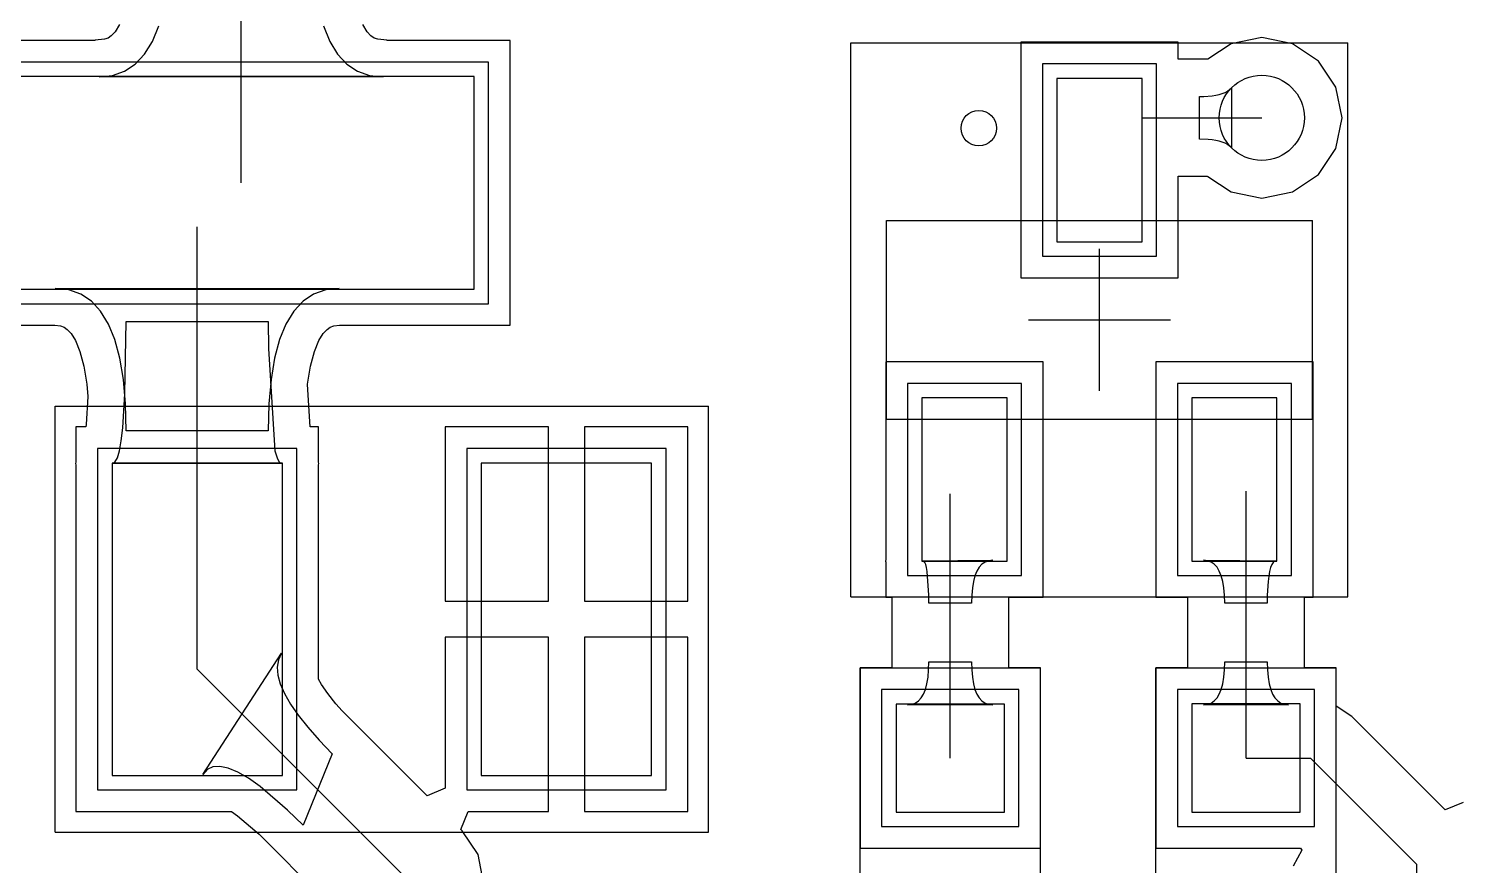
# Model space of a CAD drawing. Header units: millimetres. Extents: x 38 to 147, y 67 to 99.
# Drawn here: x 65.64 to 75.73, y 82.11 to 88 of the extents above; entities that cross this region are included whole.
import ezdxf

# ---------------------------------------------------------------- set-up
doc = ezdxf.new("R2010")
doc.units = ezdxf.units.MM
for name, color, linetype in [('Mechanical13', 56, 'Continuous'), ('Mechanical15', 56, 'Continuous'), ('MultiLayer', 9, 'Continuous'), ('TopLayer', 1, 'Continuous'), ('TopOverlay', 2, 'Continuous'), ('TopPaste', 8, 'Continuous'), ('TopSolder', 216, 'Continuous')]:
    doc.layers.add(name, color=color, linetype=linetype)

# ---------------------------------------------------------------- blocks, each defined once
blk = doc.blocks.new('C3528_5')
at = {"layer": 'TopLayer'}
for p, q in [((-1.9, 1.1), (-1.9, -1.1)), ((-0.7, 1.1), (-1.9, 1.1)), ((-0.7, -1.1), (-0.7, 1.1)), ((0.7, 1.1), (0.7, -1.1)), ((1.9, 1.1), (0.7, 1.1)), ((1.9, -1.1), (1.9, 1.1)), ((-1.9, -1.1), (-0.7, -1.1)), ((0.7, -1.1), (1.9, -1.1))]:
    blk.add_line(p, q, dxfattribs=at)
at = {"layer": 'TopOverlay'}
for p, q in [((-2.3, 0), (-2.3, 1.5)), ((-2.3, 1.5), (2.3, 1.5)), ((2.3, -1.5), (2.3, 1.5)), ((-2.743, -1.372), (-2.743, 1.295)), ((-2.3, -1.5), (-2.3, 0)), ((-2.3, -1.5), (2.3, -1.5))]:
    blk.add_line(p, q, dxfattribs=at)
at = {"layer": 'TopPaste'}
for p, q in [((-1.9, 1.1), (-1.9, -1.1)), ((-0.7, 1.1), (-1.9, 1.1)), ((-0.7, -1.1), (-0.7, 1.1)), ((0.7, 1.1), (0.7, -1.1)), ((1.9, 1.1), (0.7, 1.1)), ((1.9, -1.1), (1.9, 1.1)), ((-1.9, -1.1), (-0.7, -1.1)), ((0.7, -1.1), (1.9, -1.1))]:
    blk.add_line(p, q, dxfattribs=at)
at = {"layer": 'TopSolder'}
for p, q in [((-2.002, 1.202), (-2.002, -1.202)), ((-0.598, 1.202), (-2.002, 1.202)), ((-0.598, -1.202), (-0.598, 1.202)), ((0.598, 1.202), (0.598, -1.202)), ((2.002, 1.202), (0.598, 1.202)), ((2.002, -1.202), (2.002, 1.202)), ((-2.002, -1.202), (-0.598, -1.202)), ((0.598, -1.202), (2.002, -1.202))]:
    blk.add_line(p, q, dxfattribs=at)
blk = doc.blocks.new('R0603_42')
at = {"layer": 'TopLayer'}
for p, q in [((-1.079, 0.381), (-1.079, -0.381)), ((-0.317, 0.381), (-1.079, 0.381)), ((-0.317, -0.381), (-0.317, 0.381)), ((0.317, 0.381), (0.317, -0.381)), ((1.079, 0.381), (0.317, 0.381)), ((1.079, -0.381), (1.079, 0.381)), ((-1.079, -0.381), (-0.317, -0.381)), ((0.317, -0.381), (1.079, -0.381))]:
    blk.add_line(p, q, dxfattribs=at)
at = {"layer": 'TopOverlay'}
for p, q in [((-1.333, -0.635), (-1.333, 0.635)), ((1.333, 0.635), (-1.333, 0.635)), ((1.333, -0.635), (1.333, 0.635)), ((1.333, -0.635), (-1.333, -0.635))]:
    blk.add_line(p, q, dxfattribs=at)
at = {"layer": 'TopPaste'}
for p, q in [((-1.079, 0.381), (-1.079, -0.381)), ((-0.317, 0.381), (-1.079, 0.381)), ((-0.317, -0.381), (-0.317, 0.381)), ((0.317, 0.381), (0.317, -0.381)), ((1.079, 0.381), (0.317, 0.381)), ((1.079, -0.381), (1.079, 0.381)), ((-1.079, -0.381), (-0.317, -0.381)), ((0.317, -0.381), (1.079, -0.381))]:
    blk.add_line(p, q, dxfattribs=at)
at = {"layer": 'TopSolder'}
for p, q in [((-1.181, 0.483), (-1.181, -0.483)), ((-0.216, 0.483), (-1.181, 0.483)), ((-0.216, -0.483), (-0.216, 0.483)), ((0.216, 0.483), (0.216, -0.483)), ((1.181, 0.483), (0.216, 0.483)), ((1.181, -0.483), (1.181, 0.483)), ((-1.181, -0.483), (-0.216, -0.483)), ((0.216, -0.483), (1.181, -0.483))]:
    blk.add_line(p, q, dxfattribs=at)
blk = doc.blocks.new('R0603_46')
at = {"layer": 'TopLayer'}
for p, q in [((-1.0795, 0.381), (-1.0795, -0.381)), ((-0.3175, 0.381), (-1.0795, 0.381)), ((-0.3175, -0.381), (-0.3175, 0.381)), ((0.3175, 0.381), (0.3175, -0.381)), ((1.0795, 0.381), (0.3175, 0.381)), ((1.0795, -0.381), (1.0795, 0.381)), ((-1.0795, -0.381), (-0.3175, -0.381)), ((0.3175, -0.381), (1.0795, -0.381))]:
    blk.add_line(p, q, dxfattribs=at)
at = {"layer": 'TopOverlay'}
for p, q in [((-1.3335, 0.635), (-1.3335, -0.635)), ((-1.3335, 0.635), (1.3335, 0.635)), ((1.3335, 0.635), (1.3335, -0.635)), ((-1.3335, -0.635), (1.3335, -0.635))]:
    blk.add_line(p, q, dxfattribs=at)
at = {"layer": 'TopPaste'}
for p, q in [((-1.0795, 0.381), (-1.0795, -0.381)), ((-0.3175, 0.381), (-1.0795, 0.381)), ((-0.3175, -0.381), (-0.3175, 0.381)), ((0.3175, 0.381), (0.3175, -0.381)), ((1.0795, 0.381), (0.3175, 0.381)), ((1.0795, -0.381), (1.0795, 0.381)), ((-1.0795, -0.381), (-0.3175, -0.381)), ((0.3175, -0.381), (1.0795, -0.381))]:
    blk.add_line(p, q, dxfattribs=at)
at = {"layer": 'TopSolder'}
for p, q in [((-1.1811, 0.4826), (-1.1811, -0.4826)), ((-0.2159, 0.4826), (-1.1811, 0.4826)), ((-0.2159, -0.4826), (-0.2159, 0.4826)), ((0.2159, 0.4826), (0.2159, -0.4826)), ((1.1811, 0.4826), (0.2159, 0.4826)), ((1.1811, -0.4826), (1.1811, 0.4826)), ((-1.1811, -0.4826), (-0.2159, -0.4826)), ((0.2159, -0.4826), (1.1811, -0.4826))]:
    blk.add_line(p, q, dxfattribs=at)
blk = doc.blocks.new('_8050_55')
at = {"layer": 'Mechanical13'}
for p, q in [((-0.624, 1.424), (-0.624, -1.576)), ((-0.624, 1.424), (0.776, 1.424)), ((0.776, 1.424), (0.776, -1.576)), ((-0.624, -1.576), (0.776, -1.576))]:
    blk.add_line(p, q, dxfattribs=at)
at = {"layer": 'Mechanical15'}
for p, q in [((-1.874, 1.674), (-1.874, -1.826)), ((-1.874, 1.674), (2.026, 1.674)), ((2.026, 1.674), (2.026, -1.826)), ((0.076, 0.424), (0.076, -0.576)), ((-0.424, -0.076), (0.576, -0.076)), ((-1.874, -1.826), (2.026, -1.826))]:
    blk.add_line(p, q, dxfattribs=at)
at = {"layer": 'TopLayer'}
for p, q in [((-0.474, 1.174), (-1.624, 1.174)), ((-1.624, 1.174), (-1.624, 0.574)), ((-0.474, 0.574), (-0.474, 1.174)), ((-1.624, 0.574), (-0.474, 0.574)), ((1.776, 0.224), (0.626, 0.224)), ((0.626, 0.224), (0.626, -0.376)), ((1.776, -0.376), (1.776, 0.224)), ((0.626, -0.376), (1.776, -0.376)), ((-0.474, -0.726), (-1.624, -0.726)), ((-1.624, -0.726), (-1.624, -1.326)), ((-0.474, -1.326), (-0.474, -0.726)), ((-1.624, -1.326), (-0.474, -1.326))]:
    blk.add_line(p, q, dxfattribs=at)
at = {"layer": 'TopOverlay'}
for p, q in [((-0.124, 1.424), (0.776, 1.424)), ((0.776, 1.424), (0.776, 0.624)), ((0.776, -0.776), (0.776, -1.576)), ((-0.124, -1.576), (0.776, -1.576))]:
    blk.add_line(p, q, dxfattribs=at)
blk.add_circle((1.426, 0.774), 0.125, dxfattribs=at)
at = {"layer": 'TopPaste'}
for p, q in [((-0.474, 1.174), (-1.624, 1.174)), ((-1.624, 1.174), (-1.624, 0.574)), ((-0.474, 0.574), (-0.474, 1.174)), ((-1.624, 0.574), (-0.474, 0.574)), ((1.776, 0.224), (0.626, 0.224)), ((0.626, 0.224), (0.626, -0.376)), ((1.776, -0.376), (1.776, 0.224)), ((0.626, -0.376), (1.776, -0.376)), ((-0.474, -0.726), (-1.624, -0.726)), ((-1.624, -0.726), (-1.624, -1.326)), ((-0.474, -1.326), (-0.474, -0.726)), ((-1.624, -1.326), (-0.474, -1.326))]:
    blk.add_line(p, q, dxfattribs=at)
at = {"layer": 'TopSolder'}
for p, q in [((-0.372, 1.275), (-1.725, 1.275)), ((-1.725, 1.275), (-1.725, 0.472)), ((-0.372, 0.472), (-0.372, 1.275)), ((-1.725, 0.472), (-0.372, 0.472)), ((1.878, 0.325), (0.525, 0.325)), ((0.525, 0.325), (0.525, -0.478)), ((1.878, -0.478), (1.878, 0.325)), ((0.525, -0.478), (1.878, -0.478)), ((-0.372, -0.625), (-1.725, -0.625)), ((-1.725, -0.625), (-1.725, -1.428)), ((-0.372, -1.428), (-0.372, -0.625)), ((-1.725, -1.428), (-0.372, -1.428))]:
    blk.add_line(p, q, dxfattribs=at)
blk = doc.blocks.new('AMS1117_57')
at = {"layer": 'TopLayer'}
for p, q in [((-1.615, 3.468), (-1.615, 1.969)), ((1.665, 3.468), (-1.615, 3.468)), ((1.665, 1.969), (1.665, 3.468)), ((-1.615, 1.969), (1.665, 1.969)), ((-2.756, -2.832), (-2.756, -4.331)), ((-1.765, -2.832), (-2.756, -2.832)), ((-1.765, -4.331), (-1.765, -2.832)), ((-0.47, -2.831), (-0.47, -4.331)), ((0.52, -2.831), (-0.47, -2.831)), ((0.52, -4.331), (0.52, -2.831)), ((1.816, -2.832), (1.816, -4.331)), ((2.807, -2.832), (1.816, -2.832)), ((2.807, -4.331), (2.807, -2.832)), ((-2.756, -4.331), (-1.765, -4.331)), ((-0.47, -4.331), (0.52, -4.331)), ((1.816, -4.331), (2.807, -4.331))]:
    blk.add_line(p, q, dxfattribs=at)
at = {"layer": 'TopOverlay'}
for p, q in [((-3.277, 1.499), (-3.277, -2.565)), ((-2.261, 1.499), (-3.277, 1.499)), ((3.327, 1.499), (2.311, 1.499)), ((3.327, 1.499), (3.327, -2.565))]:
    blk.add_line(p, q, dxfattribs=at)
at = {"layer": 'TopPaste'}
for p, q in [((-1.615, 3.468), (-1.615, 1.969)), ((1.665, 3.468), (-1.615, 3.468)), ((1.665, 1.969), (1.665, 3.468)), ((-1.615, 1.969), (1.665, 1.969)), ((-2.756, -2.832), (-2.756, -4.331)), ((-1.765, -2.832), (-2.756, -2.832)), ((-1.765, -4.331), (-1.765, -2.832)), ((-0.47, -2.831), (-0.47, -4.331)), ((0.52, -2.831), (-0.47, -2.831)), ((0.52, -4.331), (0.52, -2.831)), ((1.816, -2.832), (1.816, -4.331)), ((2.807, -2.832), (1.816, -2.832)), ((2.807, -4.331), (2.807, -2.832)), ((-2.756, -4.331), (-1.765, -4.331)), ((-0.47, -4.331), (0.52, -4.331)), ((1.816, -4.331), (2.807, -4.331))]:
    blk.add_line(p, q, dxfattribs=at)
at = {"layer": 'TopSolder'}
for p, q in [((-1.716, 3.57), (-1.716, 1.868)), ((1.767, 3.57), (-1.716, 3.57)), ((1.767, 1.868), (1.767, 3.57)), ((-1.716, 1.868), (1.767, 1.868)), ((-2.857, -2.731), (-2.857, -4.432)), ((-1.664, -2.731), (-2.857, -2.731)), ((-1.664, -4.432), (-1.664, -2.731)), ((-0.571, -2.73), (-0.571, -4.433)), ((0.622, -2.73), (-0.571, -2.73)), ((0.622, -4.433), (0.622, -2.73)), ((1.714, -2.731), (1.714, -4.432)), ((2.908, -2.731), (1.714, -2.731)), ((2.908, -4.432), (2.908, -2.731)), ((-2.857, -4.432), (-1.664, -4.432)), ((-0.571, -4.433), (0.622, -4.433)), ((1.714, -4.432), (2.908, -4.432))]:
    blk.add_line(p, q, dxfattribs=at)

msp = doc.modelspace()

# ---------------------------------------------------------------- linework, layer by layer
at = {"layer": 'MultiLayer'}
msp.add_circle((74.32, 87.376), 0.3, dxfattribs=at)
at = {"layer": 'TopLayer'}
for p, q in [((67.132, 86.918), (67.132, 93.218)), ((66.245, 87.981), (66.218, 87.953)), ((66.275, 88.032), (66.245, 87.981)), ((66.507, 87.914), (66.552, 88.024)), ((67.712, 88.024), (67.757, 87.914)), ((68.02, 87.981), (67.989, 88.032)), ((68.046, 87.953), (68.02, 87.981)), ((66.103, 87.921), (65.238, 87.921)), ((66.105, 87.922), (66.103, 87.921)), ((66.17, 87.929), (66.105, 87.922)), ((66.195, 87.938), (66.17, 87.929)), ((66.218, 87.953), (66.195, 87.938)), ((66.452, 87.824), (66.507, 87.914)), ((67.757, 87.914), (67.812, 87.824)), ((68.069, 87.938), (68.046, 87.953)), ((68.095, 87.929), (68.069, 87.938)), ((68.159, 87.922), (68.095, 87.929)), ((68.161, 87.921), (68.159, 87.922)), ((69.026, 87.921), (68.161, 87.921)), ((69.026, 85.915), (69.026, 87.921)), ((73.731, 87.908), (72.623, 87.908)), ((72.623, 87.908), (72.623, 86.25)), ((73.731, 87.788), (73.731, 87.908)), ((74.104, 87.898), (73.941, 87.789)), ((74.32, 87.941), (74.104, 87.898)), ((74.537, 87.898), (74.32, 87.941)), ((74.72, 87.775), (74.537, 87.898)), ((66.387, 87.754), (66.452, 87.824)), ((67.812, 87.824), (67.877, 87.754)), ((73.93, 87.788), (73.731, 87.788)), ((73.939, 87.789), (73.93, 87.788)), ((73.941, 87.789), (73.939, 87.789)), ((66.227, 87.674), (66.312, 87.704)), ((66.312, 87.704), (66.387, 87.754)), ((67.877, 87.754), (67.952, 87.704)), ((67.952, 87.704), (68.037, 87.674)), ((74.842, 87.592), (74.72, 87.775)), ((66.132, 87.664), (66.227, 87.674)), ((68.132, 87.664), (66.132, 87.664)), ((68.037, 87.674), (68.132, 87.664)), ((74.093, 87.575), (74.106, 87.586)), ((74.106, 87.586), (74.106, 87.166)), ((74.885, 87.376), (74.842, 87.592)), ((73.881, 87.526), (73.913, 87.527)), ((73.881, 87.226), (73.881, 87.526)), ((73.913, 87.527), (73.971, 87.531)), ((73.971, 87.531), (73.997, 87.536)), ((73.997, 87.536), (74.02, 87.541)), ((74.02, 87.541), (74.042, 87.548)), ((74.042, 87.548), (74.061, 87.555)), ((74.061, 87.555), (74.078, 87.564)), ((74.078, 87.564), (74.093, 87.575)), ((73.475, 87.376), (74.32, 87.376)), ((74.842, 87.16), (74.885, 87.376)), ((73.943, 87.224), (73.881, 87.226)), ((73.971, 87.221), (73.943, 87.224)), ((73.997, 87.216), (73.971, 87.221)), ((74.02, 87.211), (73.997, 87.216)), ((74.042, 87.204), (74.02, 87.211)), ((74.061, 87.197), (74.042, 87.204)), ((74.078, 87.188), (74.061, 87.197)), ((74.093, 87.177), (74.078, 87.188)), ((74.106, 87.166), (74.093, 87.177)), ((74.72, 86.977), (74.842, 87.16)), ((74.537, 86.854), (74.72, 86.977)), ((73.731, 86.25), (73.731, 86.964)), ((73.731, 86.964), (73.934, 86.964)), ((73.934, 86.964), (73.936, 86.964)), ((73.936, 86.964), (73.941, 86.963)), ((73.941, 86.963), (74.104, 86.854)), ((74.104, 86.854), (74.32, 86.811)), ((74.32, 86.811), (74.537, 86.854)), ((66.823, 83.845), (66.823, 86.609)), ((65.918, 86.165), (65.823, 86.175)), ((65.823, 86.175), (67.823, 86.175)), ((66.003, 86.135), (65.918, 86.165)), ((67.728, 86.165), (67.643, 86.135)), ((67.823, 86.175), (67.728, 86.165)), ((72.623, 86.25), (73.731, 86.25)), ((66.078, 86.085), (66.003, 86.135)), ((66.143, 86.014), (66.078, 86.085)), ((67.568, 86.085), (67.503, 86.014)), ((67.643, 86.135), (67.568, 86.085)), ((66.198, 85.924), (66.143, 86.014)), ((67.503, 86.014), (67.448, 85.924)), ((65.238, 85.915), (65.82, 85.915)), ((65.82, 85.915), (65.86, 85.91)), ((65.86, 85.91), (65.886, 85.901)), ((65.886, 85.901), (65.908, 85.886)), ((65.908, 85.886), (65.935, 85.857)), ((66.243, 85.814), (66.198, 85.924)), ((66.314, 85.432), (66.323, 85.942)), ((66.323, 85.942), (67.323, 85.942)), ((67.323, 85.942), (67.324, 85.752)), ((67.448, 85.924), (67.403, 85.814)), ((67.71, 85.857), (67.737, 85.886)), ((67.737, 85.886), (67.76, 85.901)), ((67.76, 85.901), (67.785, 85.91)), ((67.785, 85.91), (67.826, 85.915)), ((67.826, 85.915), (69.026, 85.915)), ((65.935, 85.857), (65.966, 85.807)), ((65.966, 85.807), (65.997, 85.731)), ((66.278, 85.683), (66.243, 85.814)), ((67.403, 85.814), (67.368, 85.683)), ((67.649, 85.731), (67.68, 85.807)), ((67.68, 85.807), (67.71, 85.857)), ((65.997, 85.731), (66.024, 85.628)), ((66.303, 85.533), (66.278, 85.683)), ((67.324, 85.752), (67.37, 85.032)), ((67.368, 85.683), (67.343, 85.533)), ((67.621, 85.628), (67.649, 85.731)), ((66.024, 85.628), (66.046, 85.5)), ((67.6, 85.5), (67.621, 85.628)), ((72.781, 85.658), (71.673, 85.658)), ((71.673, 85.658), (71.673, 84.265)), ((72.781, 84), (72.781, 85.658)), ((74.681, 85.658), (73.573, 85.658)), ((73.573, 85.658), (73.573, 84)), ((74.681, 84.265), (74.681, 85.658)), ((66.046, 85.5), (66.053, 85.413)), ((66.318, 85.362), (66.303, 85.533)), ((67.343, 85.533), (67.328, 85.362)), ((67.6, 85.498), (67.6, 85.5)), ((67.619, 85.199), (67.6, 85.498)), ((66.053, 85.413), (66.041, 85.216)), ((66.299, 85.192), (66.314, 85.432)), ((66.323, 85.172), (66.318, 85.362)), ((67.328, 85.362), (67.323, 85.172)), ((66.039, 85.199), (65.969, 85.199)), ((65.969, 85.199), (65.969, 84.952)), ((66.041, 85.216), (66.039, 85.199)), ((66.288, 85.102), (66.299, 85.192)), ((67.323, 85.172), (66.323, 85.172)), ((67.677, 85.199), (67.619, 85.199)), ((67.677, 84.952), (67.677, 85.199)), ((69.296, 85.199), (68.569, 85.199)), ((68.569, 85.199), (68.569, 83.972)), ((69.296, 83.972), (69.296, 85.199)), ((70.277, 85.199), (69.55, 85.199)), ((69.55, 85.199), (69.55, 83.972)), ((70.277, 83.972), (70.277, 85.199)), ((66.275, 85.032), (66.288, 85.102)), ((66.244, 84.952), (66.261, 84.982)), ((66.261, 84.982), (66.275, 85.032)), ((67.37, 85.032), (67.385, 84.982)), ((67.385, 84.982), (67.401, 84.952)), ((65.969, 84.952), (65.967, 84.942)), ((65.967, 84.942), (65.969, 84.933)), ((65.969, 84.921), (65.968, 84.915)), ((65.968, 84.915), (65.969, 84.914)), ((65.969, 84.933), (65.969, 84.921)), ((65.969, 84.914), (65.969, 82.491)), ((66.226, 84.942), (66.244, 84.952)), ((67.42, 84.942), (66.226, 84.942)), ((67.401, 84.952), (67.42, 84.942)), ((67.679, 84.942), (67.677, 84.952)), ((67.677, 84.933), (67.679, 84.942)), ((67.677, 84.921), (67.677, 84.933)), ((67.677, 84.915), (67.677, 84.921)), ((67.677, 84.914), (67.677, 84.915)), ((67.677, 83.424), (67.677, 84.914)), ((72.126, 82.867), (72.126, 84.727)), ((74.209, 82.867), (74.209, 84.747)), ((71.673, 84.265), (71.671, 84.255)), ((71.671, 84.255), (71.673, 84.248)), ((71.673, 84.248), (71.672, 84.242)), ((71.93, 84.257), (72.426, 84.26)), ((71.939, 84.254), (71.93, 84.257)), ((71.947, 84.245), (71.939, 84.254)), ((72.372, 84.247), (72.349, 84.232)), ((72.397, 84.256), (72.372, 84.247)), ((72.426, 84.26), (72.397, 84.256)), ((73.937, 84.257), (73.909, 84.26)), ((73.909, 84.26), (74.424, 84.257)), ((73.963, 84.247), (73.937, 84.257)), ((73.985, 84.232), (73.963, 84.247)), ((74.412, 84.254), (74.401, 84.245)), ((74.424, 84.257), (74.412, 84.254)), ((74.683, 84.255), (74.681, 84.265)), ((74.681, 84.246), (74.683, 84.255)), ((71.672, 84.242), (71.673, 84.236)), ((71.673, 84.236), (71.673, 84)), ((71.954, 84.23), (71.947, 84.245)), ((71.959, 84.209), (71.954, 84.23)), ((71.964, 84.182), (71.959, 84.209)), ((71.975, 84.014), (71.964, 84.182)), ((72.3, 84.15), (72.289, 84.111)), ((72.313, 84.183), (72.3, 84.15)), ((72.33, 84.211), (72.313, 84.183)), ((72.349, 84.232), (72.33, 84.211)), ((74.005, 84.211), (73.985, 84.232)), ((74.021, 84.183), (74.005, 84.211)), ((74.035, 84.15), (74.021, 84.183)), ((74.045, 84.111), (74.035, 84.15)), ((74.369, 84.149), (74.365, 84.11)), ((74.375, 84.182), (74.369, 84.149)), ((74.382, 84.209), (74.375, 84.182)), ((74.391, 84.23), (74.382, 84.209)), ((74.401, 84.245), (74.391, 84.23)), ((74.681, 84), (74.681, 84.246)), ((72.282, 84.065), (72.277, 84.014)), ((72.289, 84.111), (72.282, 84.065)), ((74.053, 84.065), (74.045, 84.111)), ((74.057, 84.014), (74.053, 84.065)), ((74.365, 84.11), (74.359, 84.014)), ((68.569, 83.972), (69.296, 83.972)), ((69.55, 83.972), (70.277, 83.972)), ((71.673, 84), (71.714, 84)), ((71.714, 84), (71.714, 83.502)), ((71.976, 83.957), (71.975, 84.014)), ((72.276, 83.957), (71.976, 83.957)), ((72.277, 84.014), (72.276, 83.957)), ((72.538, 83.502), (72.538, 84)), ((72.538, 84), (72.781, 84)), ((73.573, 84), (73.797, 84)), ((73.797, 84), (73.797, 83.502)), ((74.059, 83.957), (74.057, 84.014)), ((74.359, 83.957), (74.059, 83.957)), ((74.359, 84.014), (74.359, 83.957)), ((74.621, 83.502), (74.621, 84)), ((74.621, 84), (74.681, 84)), ((66.823, 83.494), (66.823, 83.845)), ((69.296, 83.718), (68.569, 83.718)), ((68.569, 83.718), (68.569, 82.655)), ((69.296, 82.491), (69.296, 83.718)), ((70.277, 83.718), (69.55, 83.718)), ((69.55, 83.718), (69.55, 82.491)), ((70.277, 82.491), (70.277, 83.718)), ((66.862, 82.751), (67.417, 83.605)), ((67.395, 83.559), (67.387, 83.508)), ((67.417, 83.605), (67.395, 83.559)), ((71.974, 83.488), (71.976, 83.545)), ((71.976, 83.545), (72.276, 83.545)), ((72.276, 83.545), (72.277, 83.488)), ((74.057, 83.488), (74.059, 83.545)), ((74.059, 83.545), (74.359, 83.545)), ((74.359, 83.545), (74.36, 83.488)), ((66.823, 83.494), (68.326, 81.991)), ((67.387, 83.508), (67.391, 83.452)), ((67.391, 83.452), (67.407, 83.389)), ((71.714, 83.502), (71.491, 83.502)), ((71.491, 83.502), (71.491, 82.232)), ((71.97, 83.436), (71.974, 83.488)), ((72.277, 83.488), (72.282, 83.436)), ((72.761, 83.502), (72.538, 83.502)), ((72.761, 82.232), (72.761, 83.502)), ((73.797, 83.502), (73.574, 83.502)), ((73.574, 83.502), (73.574, 82.232)), ((74.053, 83.436), (74.057, 83.488)), ((74.36, 83.488), (74.365, 83.436)), ((74.844, 83.502), (74.621, 83.502)), ((74.844, 83.233), (74.844, 83.502)), ((67.407, 83.389), (67.437, 83.322)), ((67.698, 83.386), (67.677, 83.424)), ((67.742, 83.323), (67.698, 83.386)), ((71.938, 83.318), (71.952, 83.351)), ((71.952, 83.351), (71.962, 83.391)), ((71.962, 83.391), (71.97, 83.436)), ((72.282, 83.436), (72.289, 83.391)), ((72.289, 83.391), (72.3, 83.351)), ((72.3, 83.351), (72.313, 83.318)), ((74.021, 83.318), (74.035, 83.351)), ((74.035, 83.351), (74.045, 83.391)), ((74.045, 83.391), (74.053, 83.436)), ((74.365, 83.436), (74.372, 83.391)), ((74.372, 83.391), (74.383, 83.351)), ((74.383, 83.351), (74.396, 83.318)), ((67.437, 83.322), (67.479, 83.248)), ((67.479, 83.248), (67.533, 83.169)), ((67.799, 83.25), (67.742, 83.323)), ((67.843, 83.2), (67.799, 83.25)), ((71.826, 83.242), (71.854, 83.245)), ((72.426, 83.242), (71.826, 83.242)), ((71.854, 83.245), (71.88, 83.255)), ((71.88, 83.255), (71.902, 83.27)), ((71.902, 83.27), (71.922, 83.291)), ((71.922, 83.291), (71.938, 83.318)), ((72.313, 83.318), (72.33, 83.291)), ((72.33, 83.291), (72.349, 83.27)), ((72.349, 83.27), (72.372, 83.255)), ((72.372, 83.255), (72.397, 83.245)), ((72.397, 83.245), (72.426, 83.242)), ((73.909, 83.242), (73.937, 83.245)), ((74.509, 83.242), (73.909, 83.242)), ((73.937, 83.245), (73.963, 83.255)), ((73.963, 83.255), (73.985, 83.27)), ((73.985, 83.27), (74.005, 83.291)), ((74.005, 83.291), (74.021, 83.318)), ((74.396, 83.318), (74.413, 83.291)), ((74.413, 83.291), (74.432, 83.27)), ((74.432, 83.27), (74.455, 83.255)), ((74.455, 83.255), (74.48, 83.245)), ((74.48, 83.245), (74.509, 83.242)), ((67.533, 83.169), (67.601, 83.084)), ((68.442, 82.602), (67.843, 83.2)), ((74.955, 83.159), (74.844, 83.233)), ((75.611, 82.502), (74.955, 83.159)), ((67.601, 83.084), (67.681, 82.994)), ((67.681, 82.994), (67.773, 82.897)), ((67.773, 82.897), (67.569, 82.395)), ((74.209, 82.867), (74.663, 82.867)), ((74.663, 82.867), (75.413, 82.118)), ((66.894, 82.786), (66.862, 82.751)), ((66.934, 82.805), (66.894, 82.786)), ((66.983, 82.809), (66.934, 82.805)), ((67.041, 82.796), (66.983, 82.809)), ((67.108, 82.769), (67.041, 82.796)), ((67.183, 82.725), (67.108, 82.769)), ((67.266, 82.666), (67.183, 82.725)), ((67.459, 82.501), (67.266, 82.666)), ((68.569, 82.655), (68.442, 82.602)), ((75.738, 82.555), (75.611, 82.502)), ((65.969, 82.491), (67.064, 82.491)), ((67.064, 82.491), (67.107, 82.461)), ((67.107, 82.461), (67.26, 82.331)), ((67.569, 82.395), (67.459, 82.501)), ((68.68, 82.364), (68.732, 82.491)), ((68.732, 82.491), (69.296, 82.491)), ((69.55, 82.491), (70.277, 82.491)), ((67.26, 82.331), (67.777, 81.813)), ((68.689, 82.355), (68.68, 82.364)), ((68.801, 82.188), (68.689, 82.355)), ((71.491, 82.232), (72.761, 82.232)), ((73.574, 82.232), (74.592, 82.232)), ((74.592, 82.232), (74.602, 82.218)), ((68.84, 81.991), (68.801, 82.188)), ((74.602, 82.218), (74.542, 82.105)), ((75.413, 76.556), (75.413, 82.118))]:
    msp.add_line(p, q, dxfattribs=at)
msp.add_circle((74.32, 87.376), 0.3, dxfattribs=at)

# ---------------------------------------------------------------- block references
for name, p, rotation in [('AMS1117_57', (67.158, 89.637), 180), ('_8050_55', (73.101, 85.877), 90), ('C3528_5', (68.123, 83.845), 360), ('R0603_42', (72.126, 82.169), 270), ('R0603_46', (74.209, 82.169), 90)]:
    msp.add_blockref(name, p, dxfattribs=dict(rotation=rotation))

doc.saveas('drawing.dxf')
